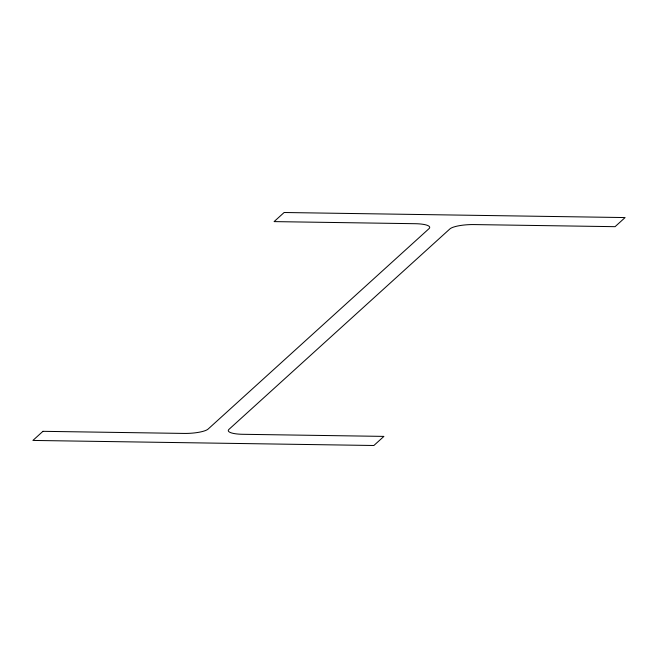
<?xml version="1.0" encoding="UTF-8"?>
<svg xmlns="http://www.w3.org/2000/svg" width="658" height="658" viewBox="0 0 658 658"><rect width="100%" height="100%" fill="white"/><g stroke="black" fill="none" stroke-linecap="round" stroke-linejoin="round"><path stroke-width="0.99" d="M42.934 431.327L32.9 440.432L373.867 445.499L383.91 436.394L242.786 434.296A19.65 4.557 -2.9 0 1 228.959 429.37L449.875 228.943A19.65 4.557 -2.9 0 1 473.941 224.575L615.065 226.673L625.1 217.568L284.133 212.501L274.09 221.606L415.214 223.704A19.65 4.557 -2.9 0 1 429.041 228.63L208.125 429.057A19.65 4.557 -2.9 0 1 184.059 433.425L42.934 431.327"/></g></svg>
